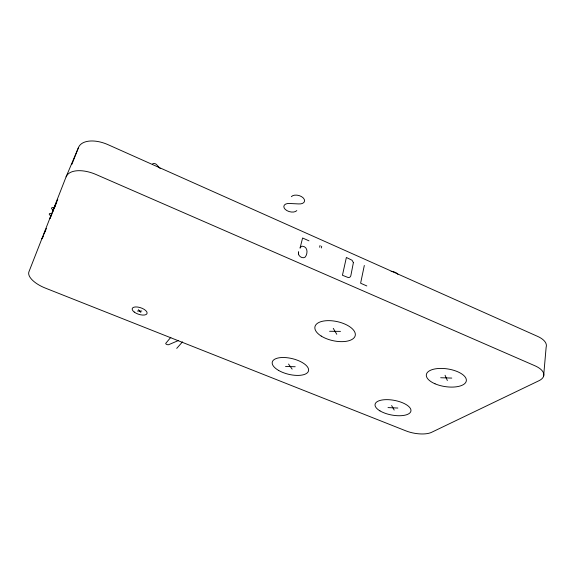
<?xml version="1.0" encoding="UTF-8"?>
<svg xmlns="http://www.w3.org/2000/svg" width="575" height="575" viewBox="0 0 575 575"><rect width="100%" height="100%" fill="white"/><g stroke="black" fill="none" stroke-linecap="round" stroke-linejoin="round"><path stroke-width="0.86" d="M298.403 253.891L298.626 251.943L298.403 253.891C298.957 256.666 302.903 259.009 305.296 257.011C307.97 253.252 307.884 246.603 302.242 246.193L301.243 246.438L300.035 248.141L302.594 238L308.998 240.846M543.605 376.258L546.149 347.178A22.691 10.724 5.8 0 0 537.611 336.389L108.071 144.699A25.717 14.167 23.8 0 0 78.509 147.495L66.089 176.863L28.937 271.781A21.584 9.25 21.2 0 0 45.396 288.111L405.993 430.898A18.989 7.468 10.1 0 0 431.516 432.35L538.89 380.758A23.093 10.314 6.4 0 0 534.872 365.75L96.047 174.513A26.227 13.692 23.1 0 0 66.089 176.863M364.32 265.449L360.611 283.231L366.821 285.947M321.296 247.962L321.705 246.229M319.628 247.228L320.045 245.489M53.971 208.258L55.028 205.57M46.137 228.987L46.359 228.433M71.947 164.198L78.509 147.495M51.721 214.08L49.989 218.435L53.655 209.746M43.06 236.188L42.011 238.826L42.974 236.584L42.32 238.129M43.535 235.038L45.835 229.569M54.05 208.128L57.766 199.338M52.771 211.557L54.754 206.856M55.746 204.506L56.738 202.156M54.654 207.381L55.653 205.009M44.886 232.041L45.849 229.756M170.84 337.309L165.78 343.311A1.711 0.712 17.2 0 0 166.664 344.411A1.711 0.712 17.2 0 0 168.727 344.669L178.487 340.508M176.719 348.393L182.512 341.852M137.468 311.046L141.824 311.039M329.583 331.279L340.486 331.38M285.531 366.469L295.198 366.735M440.68 377.739L451.777 378.084M388.01 407.589L397.85 408.042M160.138 168.482L156.594 164.637A2.437 1.387 21.8 0 0 153.899 163.472A2.437 1.387 21.8 0 0 152.44 164.601M138.431 309.681L140.853 312.397M288.549 364.061L292.136 369.121M333.256 328.347L336.77 334.283M391.625 405.54L394.191 410.068M445.057 375.259L447.364 380.535M391.122 271.414A6.548 3.507 10 0 1 397.907 274.261M50.614 215.582A2.178 1.049 23.1 0 1 49.299 213.907A2.178 1.049 23.1 0 1 51.369 213.656M52.893 209.753A2.199 1.071 23.2 0 1 51.57 208.042A2.199 1.071 23.2 0 1 53.669 207.776M296.808 210.594A6.965 4.061 15 0 1 285.157 209.3A6.965 4.061 15 0 1 289.685 203.5L298.54 203.924A7.08 4.19 14.8 0 0 303.233 197.915A7.08 4.19 14.8 0 0 291.353 196.686M353.388 262.617L350.858 275.598A3.687 2.925 48.2 0 1 348.292 277.574L342.441 275.274L346.373 257.478L352.051 260.252L353.388 262.617M134.234 312.045A7.806 3.421 18.5 0 0 146.826 313.914A7.806 3.421 18.5 0 0 137.878 307.079A7.806 3.421 18.5 0 0 134.234 312.045M278.523 370.379A18.644 8.036 13.6 0 0 308.308 371.479A18.644 8.036 13.6 0 0 284.366 357.521A18.644 8.036 13.6 0 0 278.523 370.379M435.016 383.791A20.233 8.927 8.8 0 0 466.311 380.916A20.233 8.927 8.8 0 0 437.654 368.561A20.233 8.927 8.8 0 0 435.016 383.791M379.974 410.881A18.235 7.446 10.6 0 0 410.234 412.512A18.235 7.446 10.6 0 0 388.765 399.697A18.235 7.446 10.6 0 0 379.974 410.881M321.202 336.059A20.621 9.768 12.3 0 0 354.804 336.727A20.621 9.768 12.3 0 0 329.281 320.649A20.621 9.768 12.3 0 0 321.202 336.059"/></g></svg>
